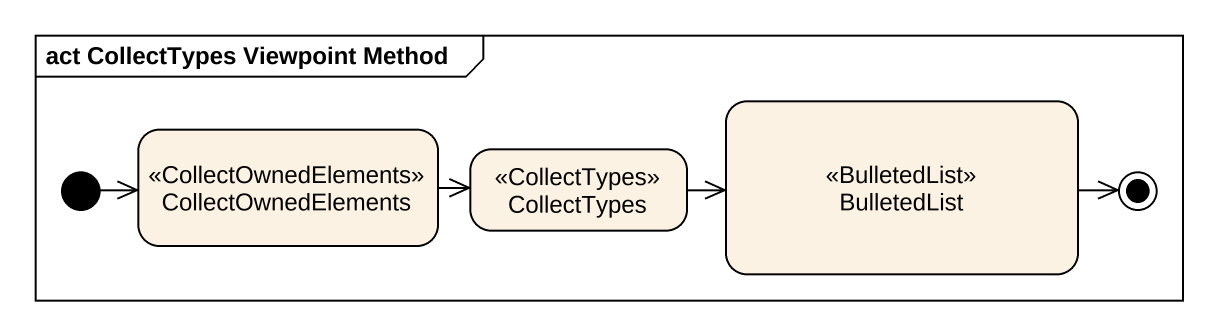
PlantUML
@startuml
mainframe act CollectTypes Viewpoint Method
hide empty description
state CollectOwnedElements <<CollectOwnedElements>>
state CollectTypes <<CollectTypes>>
state BulletedList <<BulletedList>>
[*] -right-> CollectOwnedElements
CollectOwnedElements -right-> CollectTypes
CollectTypes -right-> BulletedList
BulletedList -right-> [*]
@enduml
